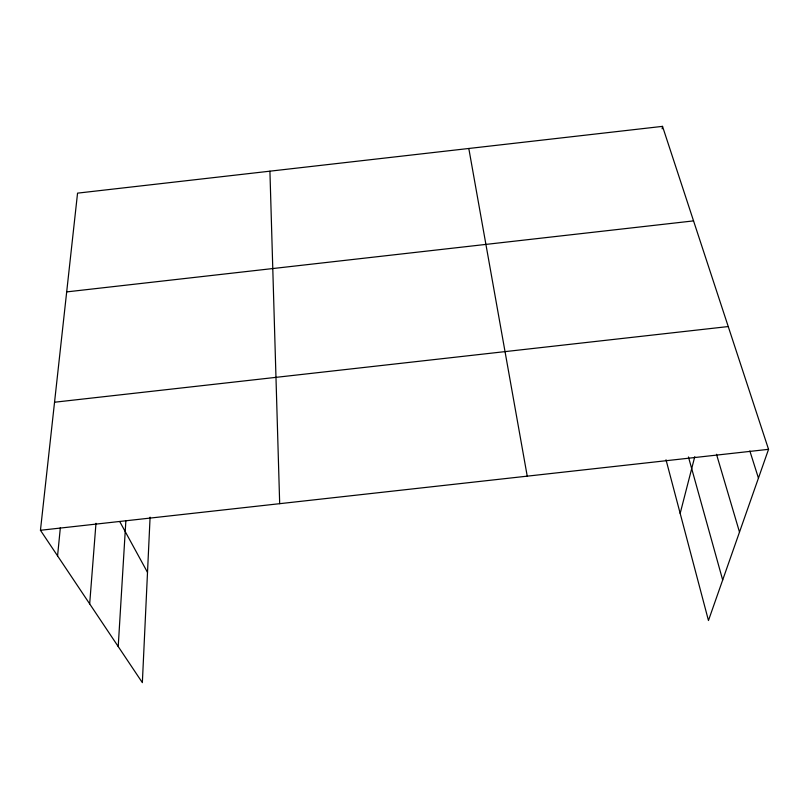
<?xml version="1.0" encoding="UTF-8"?>
<svg xmlns="http://www.w3.org/2000/svg" width="809" height="809" viewBox="0 0 809 809"><rect width="100%" height="100%" fill="white"/><g stroke="black" fill="none" stroke-linecap="round" stroke-linejoin="round"><path stroke-width="1.21" d="M150.09 517.153L142.354 682.634L40.45 530.279L77.553 193.139L662.52 126.366L768.55 449.329L708.462 620.513L666.009 459.785M118.215 646.543L125.87 520.703M89.678 603.878L95.978 523.281M57.57 555.874L60.351 527.63M662.156 128.823L662.52 126.366M680.167 513.412L694.769 456.68M66.682 291.897L693.556 220.887M54.547 402.225L728.242 326.553M40.45 530.279L768.55 449.329M119.853 521.765L147.511 572.378M749.852 450.967L758.448 478.119M716.501 454.284L739.497 532.079M688.449 456.954L722.68 580.013M468.805 148.482L527.235 476.157M269.923 171.184L279.681 503.673"/></g></svg>
